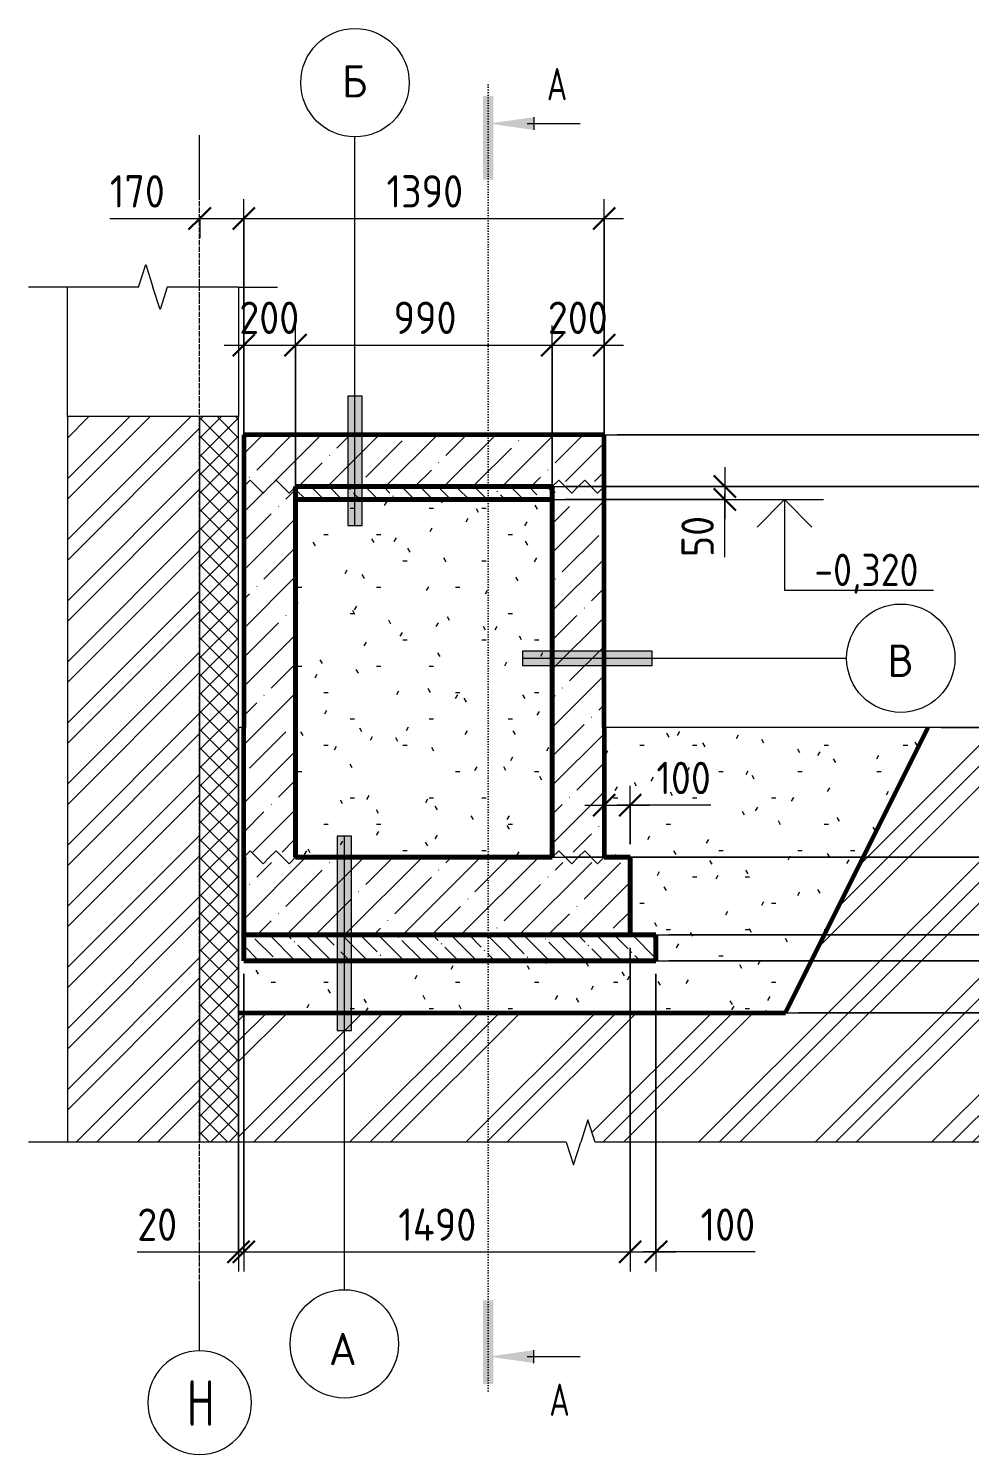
# Model space of a CAD drawing. Header units: millimetres. Extents: x 27128 to 91146, y -4112 to 79300.
# Drawn here: x 85567 to 89196, y -4005 to 1498 of the extents above; entities that cross this region are included whole.
import ezdxf

# ---------------------------------------------------------------- set-up
doc = ezdxf.new("R2010")
doc.units = ezdxf.units.MM
doc.linetypes.add('02 Штрихпунктирная _20 мм_', pattern=[25, 20, -2.5, 0, -2.5])
doc.linetypes.add('04 Пунктир 10мм', pattern=[10, 0, -10])
for name, color, linetype, lineweight in [('AA_Dim', 7, 'Continuous', 9), ('AA_Dim-50', 7, 'Continuous', 9), ('AA_Linii', 7, 'Continuous', 9), ('AA_Oformlenie', 7, 'Continuous', 9), ('AA_Razrez', 7, 'Continuous', 9), ('AA_Vinoska', 7, 'Continuous', 9), ('AA_Visotnaya otmetka', 7, 'Continuous', 9), ('AF_Stena', 7, 'Continuous', 9), ('Оси', 7, 'Continuous', 9)]:
    doc.layers.add(name, color=color, linetype=linetype, lineweight=lineweight)
for name, color, linetype, lineweight, true_color in [('AF_Okno', 7, 'Continuous', 20, 0xff9d3c), ('AF_Perekritie', 7, 'Continuous', 60, 0x006a35), ('AF_Perekritie_Грунт', 7, 'Continuous', 60, 0x006a35), ('AF_Perekritie_Опалубка', 7, 'Continuous', 60, 0x006a35), ('AF_Stena_Опалубка', 7, 'Continuous', 20, 0x0063c6), ('KR_Fundament', 7, 'Continuous', 20, 0x804000)]:
    doc.layers.add(name, color=color, linetype=linetype, lineweight=lineweight, true_color=true_color)
doc.styles.add('GOST Common_1', font='GOST_Common.ttf', dxfattribs={"height": 125})
doc.styles.add('ISOCPEUR', font='isocpeur.TTF', dxfattribs={"width": 0.7, "height": 125})
doc.styles.add('ISOCPEUR_1', font='isocpeur.TTF', dxfattribs={"width": 0.9, "height": 125})
doc.styles.add('ISOCPEUR_2', font='isocpeur.TTF', dxfattribs={"width": 0.85, "height": 125})
doc.styles.add('ISOCPEUR_3', font='isocpeur.TTF', dxfattribs={"width": 0.7, "height": 175})
doc.dimstyles.new('00_Точн_3_знака__прозр_', dxfattribs={"dimscale": 304.8, "dimtxt": 125.344371, "dimasz": 0.278871, "dimexe": 0.246063, "dimexo": 0.164042, "dimgap": 0.016404, "dimtad": 1, "dimdec": 3, "dimrnd": 0.001, "dimdsep": 46, "dimtxsty": 'ISOCPEUR_1', "dimblk1": 'OBLIQUE', "dimblk2": 'OBLIQUE', "dimsah": 1, "dimcen": 0.09, "dimdle": 0.246063, "dimazin": 0, "dimtfac": 1, "dimtdec": 4, "dimtix": 1, "dimtmove": 1, "dimatfit": 3, "dimfxl": 1, "dimtvp": 1, "dimtolj": 1, "dimtzin": 0, "dimlwd": 18, "dimlwe": 18, "dimarcsym": 2})
doc.dimstyles.new('00_Точн_3_знака__прозр__1', dxfattribs={"dimscale": 304.8, "dimtxt": 125.344371, "dimasz": 0.278871, "dimexe": 0.246063, "dimexo": 0.164042, "dimgap": 0.016404, "dimtad": 1, "dimdec": 3, "dimrnd": 0.001, "dimdsep": 46, "dimtxsty": 'ISOCPEUR_1', "dimblk1": 'OBLIQUE', "dimblk2": 'OBLIQUE', "dimsah": 1, "dimcen": 0.09, "dimdle": 0.246063, "dimazin": 0, "dimtfac": 1, "dimtdec": 4, "dimtix": 1, "dimtmove": 0, "dimatfit": 3, "dimfxl": 1, "dimtvp": 1, "dimtolj": 1, "dimtzin": 0, "dimlwd": 18, "dimlwe": 18, "dimarcsym": 2})
pattern_1 = [(45, (88636.27, -150), (-112.253, 112.253), []), (45, (88748.52, -150), (-112.253, 112.253), [198.438, -39.688, 1.676, -38.011])]
pattern_2 = [(135, (88636.27, -150), (-70.0036, -70.0036), [99, -16.5, 3.3, -16.5]), (135, (88636.27, -80.04), (-70.0036, -70.0036), [])]
pattern_3 = [(0, (88636.27, -150), (406.4, 101.6), [16.764, -288.036, 16.764, -288.036, -1625.6]), (0, (88636.27, -150), (406.4, 101.6), [-609.6, 16.764, -592.836, 16.764, -288.036, -711.2]), (0, (88636.27, -150), (406.4, 101.6), [-1524, 16.764, -186.436, 16.764, -491.236]), (120, (88788.67, -99.2), (-291.1882, 301.1527), [16.764, -288.036, 16.764, -288.036, -1625.6]), (120, (88788.67, -99.2), (-291.1882, 301.1527), [-609.6, 16.764, -592.836, 16.764, -288.036, -711.2]), (120, (88788.67, -99.2), (-291.1882, 301.1527), [-1524, 16.764, -186.436, 16.764, -491.236]), (240, (88839.47, 104), (-115.2118, -402.7527), [16.764, -288.036, 16.764, -288.036, -1625.6]), (240, (88839.47, 104), (-115.2118, -402.7527), [-609.6, 16.764, -592.836, 16.764, -288.036, -711.2]), (240, (88839.47, 104), (-115.2118, -402.7527), [-1524, 16.764, -186.436, 16.764, -491.236])]

# ---------------------------------------------------------------- blocks, each defined once
blk = doc.blocks.new('231_Отверстие прямоугольное _Окно_Стена_ - Проем сущ_-3880402-Б-Б Опл')
at = {"layer": 'AF_Okno', "color": 7, "lineweight": 9}
blk.add_line((75655, 0), (75655, 500), dxfattribs=at)
blk = doc.blocks.new('011_ЛинияОбрыва _ЭлУзла_Линия_ - Тип 1-3697484-Б-Б Опл')
at = {"layer": 'AA_Oformlenie'}
for p, q in [((77578.7, -2800), (75655, -2800)), ((79594.7, -2800), (77690, -2800))]:
    blk.add_line(p, q, dxfattribs=at)
blk = doc.blocks.new('011_ЛинияОбрыва _ЭлУзла_Линия_ - Тип 1-3699179-Б-Б Опл')
at = {"layer": 'AA_Oformlenie'}
for p, q in [((75928.7, 500), (75655, 500)), ((76315, 500), (76040, 500))]:
    blk.add_line(p, q, dxfattribs=at)
blk = doc.blocks.new('Последовательность узлов - 3мм масшт50 маскировка-904230-Б-Б Опл')
at = {"layer": 'AA_Oformlenie'}
for p, q in [((76335, -270), (76360, -245)), ((76360, -245), (76410, -295)), ((76435, -270), (76410, -295)), ((76435, -270), (76460, -245)), ((76460, -245), (76510, -295)), ((76535, -270), (76510, -295))]:
    blk.add_line(p, q, dxfattribs=at)
blk = doc.blocks.new('Разрез - Номер узла_ сзади-394133-Б-Б Опл')
at = {"layer": 'AA_Razrez'}
for points in [[(77257.5, 914.5), (77297.4, 914.5), (77297.4, 1237.4), (77257.5, 1237.4)], [(77454.3, 1106.2), (77454.3, 1155.8), (77277.7, 1131)]]:
    blk.add_hatch(color=256, dxfattribs=at).paths.add_polyline_path(points)
for p, q in [((77454.3, 1155.8), (77454.3, 1106.2)), ((77427.7, 1131), (77632.5, 1131))]:
    blk.add_line(p, q, dxfattribs=at)
blk = doc.blocks.new('Разрез - Номер узла_ спереди-394134-Б-Б Опл')
at = {"layer": 'AA_Razrez'}
for points in [[(77257.5, -3410.6), (77297.4, -3410.6), (77297.4, -3733.4), (77257.5, -3733.4)], [(77454.3, -3602.2), (77454.3, -3651.9), (77277.7, -3627.1)]]:
    blk.add_hatch(color=256, dxfattribs=at).paths.add_polyline_path(points)
for p, q in [((77427.7, -3627.1), (77632.5, -3627.1)), ((77454.3, -3651.9), (77454.3, -3602.2))]:
    blk.add_line(p, q, dxfattribs=at)
blk = doc.blocks.new('DIMBLOCK65-Б-Б Опл')
at = {"layer": 'AA_Dim-50', "color": 30, "lineweight": 18, "true_color": 0xff8000, "transparency": 16777216}
for p, q in [((86397.4, -819.6), (86397.4, 839.1)), ((86227.4, 774.2), (86227.4, 689.1)), ((86227.4, 764.1), (86227.4, 774.2)), ((85880.9, 764.1), (86141.4, 764.1)), ((86141.4, 764.1), (86312.4, 764.1)), ((86152.4, 764.1), (86397.4, 764.1)), ((86397.4, 764.1), (86397.4, -819.6))]:
    blk.add_line(p, q, dxfattribs=at)
at = {"layer": 'AA_Dim-50', "color": 30, "lineweight": 30, "true_color": 0xff8000, "transparency": 16777216}
for p, q in [((86227.4, 764.1), (86269.9, 806.6)), ((86397.4, 764.1), (86439.9, 806.6)), ((86227.4, 764.1), (86184.9, 721.6)), ((86397.4, 764.1), (86354.9, 721.6))]:
    blk.add_line(p, q, dxfattribs=at)
at = {"layer": 'AA_Dim-50', "color": 0, "lineweight": 18, "transparency": 16777216, "insert": (85880.9, 931.9), "char_height": 125, "width": 252.581, "attachment_point": 1, "line_spacing_factor": 1.135194, "style": 'ISOCPEUR_1'}
blk.add_mtext('170', dxfattribs=at)
blk = doc.blocks.new('_Oblique')
at = {"color": 0, "linetype": 'ByBlock', "lineweight": -2}
blk.add_line((-0.5, -0.5), (0.5, 0.5), dxfattribs=at)
blk = doc.blocks.new('DIMBLOCK66-Б-Б Опл')
at = {"layer": 'AA_Dim-50', "color": 30, "lineweight": 18, "true_color": 0xff8000, "transparency": 16777216}
for p, q in [((86397.4, -819.6), (86397.4, 839.1)), ((87787.4, -819.6), (87787.4, 839.1)), ((86397.4, 764.1), (87862.4, 764.1)), ((86397.4, 764.1), (86397.4, -819.6)), ((87787.4, 764.1), (87787.4, -819.6))]:
    blk.add_line(p, q, dxfattribs=at)
at = {"layer": 'AA_Dim-50', "color": 30, "lineweight": 30, "true_color": 0xff8000, "transparency": 16777216}
for p, q in [((86397.4, 764.1), (86439.9, 806.6)), ((87787.4, 764.1), (87829.9, 806.6)), ((86397.4, 764.1), (86354.9, 721.6)), ((87787.4, 764.1), (87744.9, 721.6))]:
    blk.add_line(p, q, dxfattribs=at)
at = {"layer": 'AA_Dim-50', "color": 0, "lineweight": 18, "transparency": 16777216, "insert": (86948.1, 931.9), "char_height": 125, "width": 346.234, "attachment_point": 1, "line_spacing_factor": 1.135194, "style": 'ISOCPEUR_1'}
blk.add_mtext('1390', dxfattribs=at)
blk = doc.blocks.new('DIMBLOCK67-Б-Б Опл')
at = {"layer": 'AA_Dim-50', "color": 30, "lineweight": 30, "true_color": 0xff8000, "transparency": 16777216}
for p, q in [((89879, -2100), (89836.5, -2057.5)), ((89879, -2100), (89921.5, -2142.5)), ((89879, -2300), (89836.5, -2257.5)), ((89879, -2300), (89921.5, -2342.5))]:
    blk.add_line(p, q, dxfattribs=at)
at = {"layer": 'AA_Dim-50', "color": 30, "lineweight": 18, "true_color": 0xff8000, "transparency": 16777216}
for p, q in [((88037.4, -2100), (89954, -2100)), ((89879, -2100), (88037.4, -2100)), ((89879, -2375), (89879, -2100)), ((89879, -2332.2), (89879, -2200)), ((88537.4, -2300), (89954, -2300)), ((89879, -2300), (88537.4, -2300)), ((89879, -2616.3), (89879, -2332.2))]:
    blk.add_line(p, q, dxfattribs=at)
at = {"layer": 'AA_Dim-50', "color": 0, "lineweight": 18, "transparency": 16777216, "insert": (89711.2, -2616.3), "char_height": 125, "width": 280.961, "attachment_point": 1, "rotation": 90, "line_spacing_factor": 1.135194, "style": 'ISOCPEUR_1'}
blk.add_mtext('200', dxfattribs=at)
blk = doc.blocks.new('DIMBLOCK68-Б-Б Опл')
at = {"layer": 'AA_Dim-50', "color": 30, "lineweight": 18, "true_color": 0xff8000, "transparency": 16777216}
for p, q in [((90109.9, -1734.3), (90109.9, -1994.8)), ((88037.4, -2000), (89954, -2000)), ((89879, -2000), (88037.4, -2000)), ((90109.9, -1994.8), (89879, -2050)), ((89879, -2100), (89879, -2000)), ((88037.4, -2100), (89954, -2100)), ((89879, -2100), (88037.4, -2100))]:
    blk.add_line(p, q, dxfattribs=at)
at = {"layer": 'AA_Dim-50', "color": 30, "lineweight": 30, "true_color": 0xff8000, "transparency": 16777216}
for p, q in [((89879, -2000), (89836.5, -1957.5)), ((89879, -2000), (89921.5, -2042.5)), ((89879, -2100), (89836.5, -2057.5)), ((89879, -2100), (89921.5, -2142.5))]:
    blk.add_line(p, q, dxfattribs=at)
at = {"layer": 'AA_Dim-50', "color": 0, "lineweight": 18, "transparency": 16777216, "insert": (89942.1, -1944.8), "char_height": 125, "width": 252.581, "attachment_point": 1, "rotation": 90, "line_spacing_factor": 1.135194, "style": 'ISOCPEUR_1'}
blk.add_mtext('100', dxfattribs=at)
blk = doc.blocks.new('DIMBLOCK69-Б-Б Опл')
at = {"layer": 'AA_Dim-50', "color": 30, "lineweight": 18, "true_color": 0xff8000, "transparency": 16777216}
for p, q in [((87637.4, -1700), (89954, -1700)), ((89879, -1700), (87637.4, -1700)), ((89879, -2000), (89879, -1700)), ((88037.4, -2000), (89954, -2000)), ((89879, -2000), (88037.4, -2000))]:
    blk.add_line(p, q, dxfattribs=at)
at = {"layer": 'AA_Dim-50', "color": 30, "lineweight": 30, "true_color": 0xff8000, "transparency": 16777216}
for p, q in [((89879, -1700), (89836.5, -1657.5)), ((89879, -1700), (89921.5, -1742.5)), ((89879, -2000), (89836.5, -1957.5)), ((89879, -2000), (89921.5, -2042.5))]:
    blk.add_line(p, q, dxfattribs=at)
at = {"layer": 'AA_Dim-50', "color": 0, "lineweight": 18, "transparency": 16777216, "insert": (89711.2, -1967.1), "char_height": 125, "width": 280.961, "attachment_point": 1, "rotation": 90, "line_spacing_factor": 1.135194, "style": 'ISOCPEUR_1'}
blk.add_mtext('300', dxfattribs=at)
blk = doc.blocks.new('DIMBLOCK70-Б-Б Опл')
at = {"layer": 'AA_Dim-50', "color": 30, "lineweight": 18, "true_color": 0xff8000, "transparency": 16777216}
for p, q in [((89087.4, -1200), (89954, -1200)), ((89879, -1200), (89087.4, -1200)), ((89879, -1700), (89879, -1200)), ((87637.4, -1700), (89954, -1700)), ((89879, -1700), (87637.4, -1700))]:
    blk.add_line(p, q, dxfattribs=at)
at = {"layer": 'AA_Dim-50', "color": 30, "lineweight": 30, "true_color": 0xff8000, "transparency": 16777216}
for p, q in [((89879, -1200), (89836.5, -1157.5)), ((89879, -1200), (89921.5, -1242.5)), ((89879, -1700), (89836.5, -1657.5)), ((89879, -1700), (89921.5, -1742.5))]:
    blk.add_line(p, q, dxfattribs=at)
at = {"layer": 'AA_Dim-50', "color": 0, "lineweight": 18, "transparency": 16777216, "insert": (89711.2, -1567.1), "char_height": 125, "width": 280.961, "attachment_point": 1, "rotation": 90, "line_spacing_factor": 1.135194, "style": 'ISOCPEUR_1'}
blk.add_mtext('500', dxfattribs=at)
blk = doc.blocks.new('DIMBLOCK71-Б-Б Опл')
at = {"layer": 'AA_Dim-50', "color": 30, "lineweight": 18, "true_color": 0xff8000, "transparency": 16777216}
for p, q in [((87637.4, -270), (89954, -270)), ((89879, -270), (87637.4, -270)), ((89879, -1200), (89879, -270)), ((89087.4, -1200), (89954, -1200)), ((89879, -1200), (89087.4, -1200))]:
    blk.add_line(p, q, dxfattribs=at)
at = {"layer": 'AA_Dim-50', "color": 30, "lineweight": 30, "true_color": 0xff8000, "transparency": 16777216}
for p, q in [((89879, -270), (89836.5, -227.5)), ((89879, -270), (89921.5, -312.5)), ((89879, -1200), (89836.5, -1157.5)), ((89879, -1200), (89921.5, -1242.5))]:
    blk.add_line(p, q, dxfattribs=at)
at = {"layer": 'AA_Dim-50', "color": 0, "lineweight": 18, "transparency": 16777216, "insert": (89711.2, -852.1), "char_height": 125, "width": 280.961, "attachment_point": 1, "rotation": 90, "line_spacing_factor": 1.135194, "style": 'ISOCPEUR_1'}
blk.add_mtext('930', dxfattribs=at)
blk = doc.blocks.new('DIMBLOCK72-Б-Б Опл')
at = {"layer": 'AA_Dim-50', "color": 30, "lineweight": 18, "true_color": 0xff8000, "transparency": 16777216}
for p, q in [((89879, 296.3), (89879, 12.1)), ((89879, 12.1), (89879, -170)), ((89879, -270), (89879, 5)), ((87837.4, -70), (89954, -70)), ((89879, -70), (87837.4, -70)), ((87637.4, -270), (89954, -270)), ((89879, -270), (87637.4, -270))]:
    blk.add_line(p, q, dxfattribs=at)
at = {"layer": 'AA_Dim-50', "color": 30, "lineweight": 30, "true_color": 0xff8000, "transparency": 16777216}
for p, q in [((89879, -70), (89836.5, -27.5)), ((89879, -70), (89921.5, -112.5)), ((89879, -270), (89836.5, -227.5)), ((89879, -270), (89921.5, -312.5))]:
    blk.add_line(p, q, dxfattribs=at)
at = {"layer": 'AA_Dim-50', "color": 0, "lineweight": 18, "transparency": 16777216, "insert": (89711.2, 62.1), "char_height": 125, "width": 280.961, "attachment_point": 1, "rotation": 90, "line_spacing_factor": 1.135194, "style": 'ISOCPEUR_1'}
blk.add_mtext('200', dxfattribs=at)
blk = doc.blocks.new('DIMBLOCK73-Б-Б Опл')
at = {"layer": 'AA_Dim-50', "color": 30, "lineweight": 18, "true_color": 0xff8000, "transparency": 16777216}
for p, q in [((86397.4, -2150), (86397.4, -3298.3)), ((86397.4, -3223.3), (86397.4, -2150)), ((86377.4, -2802.6), (86377.4, -3298.3)), ((86377.4, -3223.3), (86377.4, -2802.6)), ((85986.8, -3223.3), (86192.9, -3223.3)), ((86192.9, -3223.3), (86387.4, -3223.3)), ((86302.4, -3223.3), (86397.4, -3223.3))]:
    blk.add_line(p, q, dxfattribs=at)
at = {"layer": 'AA_Dim-50', "color": 30, "lineweight": 30, "true_color": 0xff8000, "transparency": 16777216}
for p, q in [((86377.4, -3223.3), (86419.9, -3180.8)), ((86397.4, -3223.3), (86439.9, -3180.8)), ((86377.4, -3223.3), (86334.9, -3265.8)), ((86397.4, -3223.3), (86354.9, -3265.8))]:
    blk.add_line(p, q, dxfattribs=at)
at = {"layer": 'AA_Dim-50', "color": 0, "lineweight": 18, "transparency": 16777216, "insert": (85986.8, -3055.4), "char_height": 125, "width": 187.307, "attachment_point": 1, "line_spacing_factor": 1.135194, "style": 'ISOCPEUR_1'}
blk.add_mtext('20', dxfattribs=at)
blk = doc.blocks.new('DIMBLOCK74-Б-Б Опл')
at = {"layer": 'AA_Dim-50', "color": 30, "lineweight": 18, "true_color": 0xff8000, "transparency": 16777216}
for p, q in [((87887.4, -2050), (87887.4, -3298.3)), ((87887.4, -3223.3), (87887.4, -2050)), ((86397.4, -2150), (86397.4, -3298.3)), ((86397.4, -3223.3), (86397.4, -2150)), ((86397.4, -3223.3), (87887.4, -3223.3))]:
    blk.add_line(p, q, dxfattribs=at)
at = {"layer": 'AA_Dim-50', "color": 30, "lineweight": 30, "true_color": 0xff8000, "transparency": 16777216}
for p, q in [((86397.4, -3223.3), (86439.9, -3180.8)), ((87887.4, -3223.3), (87929.9, -3180.8)), ((86397.4, -3223.3), (86354.9, -3265.8)), ((87887.4, -3223.3), (87844.9, -3265.8))]:
    blk.add_line(p, q, dxfattribs=at)
at = {"layer": 'AA_Dim-50', "color": 0, "lineweight": 18, "transparency": 16777216, "insert": (86993.4, -3055.4), "char_height": 125, "width": 357.586, "attachment_point": 1, "line_spacing_factor": 1.135194, "style": 'ISOCPEUR_1'}
blk.add_mtext('1490', dxfattribs=at)
blk = doc.blocks.new('DIMBLOCK75-Б-Б Опл')
at = {"layer": 'AA_Dim-50', "color": 30, "lineweight": 18, "true_color": 0xff8000, "transparency": 16777216}
for p, q in [((87887.4, -2050), (87887.4, -3298.3)), ((87887.4, -3223.3), (87887.4, -2050)), ((87987.4, -2150), (87987.4, -3298.3)), ((87987.4, -3223.3), (87987.4, -2150)), ((87887.4, -3223.3), (88062.4, -3223.3)), ((88109.3, -3223.3), (87937.4, -3223.3)), ((88369.8, -3223.3), (88109.3, -3223.3))]:
    blk.add_line(p, q, dxfattribs=at)
at = {"layer": 'AA_Dim-50', "color": 30, "lineweight": 30, "true_color": 0xff8000, "transparency": 16777216}
for p, q in [((87887.4, -3223.3), (87929.9, -3180.8)), ((87987.4, -3223.3), (88029.9, -3180.8)), ((87887.4, -3223.3), (87844.9, -3265.8)), ((87987.4, -3223.3), (87944.9, -3265.8))]:
    blk.add_line(p, q, dxfattribs=at)
at = {"layer": 'AA_Dim-50', "color": 0, "lineweight": 18, "transparency": 16777216, "insert": (88159.3, -3055.4), "char_height": 125, "width": 252.581, "attachment_point": 1, "line_spacing_factor": 1.135194, "style": 'ISOCPEUR_1'}
blk.add_mtext('100', dxfattribs=at)
blk = doc.blocks.new('DIMBLOCK76-Б-Б Опл')
at = {"layer": 'AA_Dim-50', "color": 30, "lineweight": 18, "true_color": 0xff8000, "transparency": 16777216}
for p, q in [((86397.4, -220), (86397.4, 351.3)), ((86597.4, -270), (86597.4, 351.3)), ((86322.4, 276.3), (86597.4, 276.3)), ((86397.4, 276.3), (86397.4, -220)), ((86597.4, 276.3), (86597.4, -270))]:
    blk.add_line(p, q, dxfattribs=at)
at = {"layer": 'AA_Dim-50', "color": 30, "lineweight": 30, "true_color": 0xff8000, "transparency": 16777216}
for p, q in [((86397.4, 276.3), (86354.9, 233.8)), ((86397.4, 276.3), (86439.9, 318.8)), ((86597.4, 276.3), (86554.9, 233.8)), ((86597.4, 276.3), (86639.9, 318.8))]:
    blk.add_line(p, q, dxfattribs=at)
at = {"layer": 'AA_Dim-50', "color": 0, "lineweight": 18, "transparency": 16777216, "insert": (86380.3, 444.1), "char_height": 125, "width": 280.961, "attachment_point": 1, "line_spacing_factor": 1.135194, "style": 'ISOCPEUR_1'}
blk.add_mtext('200', dxfattribs=at)
blk = doc.blocks.new('DIMBLOCK77-Б-Б Опл')
at = {"layer": 'AA_Dim-50', "color": 30, "lineweight": 18, "true_color": 0xff8000, "transparency": 16777216}
for p, q in [((86597.4, -270), (86597.4, 351.3)), ((87587.4, -270), (87587.4, 351.3)), ((86597.4, 276.3), (87587.4, 276.3)), ((86597.4, 276.3), (86597.4, -270)), ((87587.4, 276.3), (87587.4, -270))]:
    blk.add_line(p, q, dxfattribs=at)
at = {"layer": 'AA_Dim-50', "color": 30, "lineweight": 30, "true_color": 0xff8000, "transparency": 16777216}
for p, q in [((86597.4, 276.3), (86554.9, 233.8)), ((86597.4, 276.3), (86639.9, 318.8)), ((87587.4, 276.3), (87544.9, 233.8)), ((87587.4, 276.3), (87629.9, 318.8))]:
    blk.add_line(p, q, dxfattribs=at)
at = {"layer": 'AA_Dim-50', "color": 0, "lineweight": 18, "transparency": 16777216, "insert": (86975.3, 444.1), "char_height": 125, "width": 280.961, "attachment_point": 1, "line_spacing_factor": 1.135194, "style": 'ISOCPEUR_1'}
blk.add_mtext('990', dxfattribs=at)
blk = doc.blocks.new('DIMBLOCK78-Б-Б Опл')
at = {"layer": 'AA_Dim-50', "color": 30, "lineweight": 18, "true_color": 0xff8000, "transparency": 16777216}
for p, q in [((87587.4, -270), (87587.4, 351.3)), ((87787.4, -220), (87787.4, 351.3)), ((87587.4, 276.3), (87862.4, 276.3)), ((87587.4, 276.3), (87587.4, -270)), ((87787.4, 276.3), (87787.4, -220))]:
    blk.add_line(p, q, dxfattribs=at)
at = {"layer": 'AA_Dim-50', "color": 30, "lineweight": 30, "true_color": 0xff8000, "transparency": 16777216}
for p, q in [((87587.4, 276.3), (87544.9, 233.8)), ((87587.4, 276.3), (87629.9, 318.8)), ((87787.4, 276.3), (87744.9, 233.8)), ((87787.4, 276.3), (87829.9, 318.8))]:
    blk.add_line(p, q, dxfattribs=at)
at = {"layer": 'AA_Dim-50', "color": 0, "lineweight": 18, "transparency": 16777216, "insert": (87570.3, 444.1), "char_height": 125, "width": 280.961, "attachment_point": 1, "line_spacing_factor": 1.135194, "style": 'ISOCPEUR_1'}
blk.add_mtext('200', dxfattribs=at)
blk = doc.blocks.new('010_Флажок только номер _ТиповАннот_ - Узел А-3714372-Б-Б Опл')
at = {"layer": 'AA_Vinoska'}
blk.add_hatch(color=256, dxfattribs=at).paths.add_polyline_path([(76695.3, -2369), (76695.3, -1619), (76750.3, -1619), (76750.3, -2369)])
for p, q in [((76750.3, -1619), (76695.3, -1619)), ((76695.3, -1619), (76695.3, -2369)), ((76722.8, -1619), (76722.8, -3369)), ((76750.3, -2369), (76750.3, -1619)), ((76695.3, -2369), (76750.3, -2369))]:
    blk.add_line(p, q, dxfattribs=at)
blk.add_circle((76722.8, -3578), 209.1, dxfattribs=at)
blk = doc.blocks.new('010_Флажок только номер _ТиповАннот_ - Узел В-3715294-Б-Б Опл')
at = {"layer": 'AA_Vinoska'}
blk.add_hatch(color=256, dxfattribs=at).paths.add_polyline_path([(77910.2, -959.6), (77410.2, -959.6), (77410.2, -904.6), (77910.2, -904.6)])
for p, q in [((77910.2, -904.6), (77410.2, -904.6)), ((77410.2, -904.6), (77410.2, -959.6)), ((77410.2, -932.1), (78660.2, -932.1)), ((77910.2, -959.6), (77910.2, -904.6)), ((77410.2, -959.6), (77910.2, -959.6))]:
    blk.add_line(p, q, dxfattribs=at)
blk.add_circle((78869.2, -932.1), 209.1, dxfattribs=at)
blk = doc.blocks.new('010_Флажок только номер _ТиповАннот_ - Узел Б-3879867-Б-Б Опл')
at = {"layer": 'AA_Vinoska'}
blk.add_hatch(color=256, dxfattribs=at).paths.add_polyline_path([(76791.5, 79.6), (76791.5, -420.4), (76736.5, -420.4), (76736.5, 79.6)])
for p, q in [((76764, -420.4), (76764, 1079.6)), ((76791.5, 79.6), (76736.5, 79.6)), ((76736.5, 79.6), (76736.5, -420.4)), ((76791.5, -420.4), (76791.5, 79.6)), ((76736.5, -420.4), (76791.5, -420.4))]:
    blk.add_line(p, q, dxfattribs=at)
blk.add_circle((76764, 1288.7), 209.1, dxfattribs=at)
blk = doc.blocks.new('DIMBLOCK79-Б-Б Опл')
at = {"layer": 'AA_Dim-50', "color": 30, "lineweight": 18, "true_color": 0xff8000, "transparency": 16777216}
for p, q in [((87887.4, -1650), (87887.4, -1424.6)), ((87712.4, -1499.6), (87962.4, -1499.6)), ((87787.4, -1489.5), (87787.4, -1574.6)), ((87787.4, -1499.6), (87787.4, -1489.5)), ((87938.7, -1499.6), (87837.4, -1499.6)), ((87887.4, -1499.6), (87887.4, -1650)), ((88199.2, -1499.6), (87938.7, -1499.6))]:
    blk.add_line(p, q, dxfattribs=at)
at = {"layer": 'AA_Dim-50', "color": 30, "lineweight": 30, "true_color": 0xff8000, "transparency": 16777216}
for p, q in [((87787.4, -1499.6), (87829.9, -1457.1)), ((87887.4, -1499.6), (87929.9, -1457.1)), ((87787.4, -1499.6), (87744.9, -1542.1)), ((87887.4, -1499.6), (87844.9, -1542.1))]:
    blk.add_line(p, q, dxfattribs=at)
at = {"layer": 'AA_Dim-50', "color": 0, "lineweight": 18, "transparency": 16777216, "insert": (87988.7, -1331.7), "char_height": 125, "width": 252.581, "attachment_point": 1, "line_spacing_factor": 1.135194, "style": 'ISOCPEUR_1'}
blk.add_mtext('100', dxfattribs=at)
blk = doc.blocks.new('DIMBLOCK80-Б-Б Опл')
at = {"layer": 'AA_Dim-50', "color": 30, "lineweight": 18, "true_color": 0xff8000, "transparency": 16777216}
for p, q in [((88253.3, -195), (88253.3, -395)), ((87637.4, -270), (88328.3, -270)), ((88253.3, -270), (87637.4, -270)), ((87637.4, -320), (88328.3, -320)), ((88253.3, -320), (87637.4, -320)), ((88253.3, -335.9), (88253.3, -295)), ((88253.3, -542), (88253.3, -335.9))]:
    blk.add_line(p, q, dxfattribs=at)
at = {"layer": 'AA_Dim-50', "color": 30, "lineweight": 30, "true_color": 0xff8000, "transparency": 16777216}
for p, q in [((88253.3, -270), (88210.8, -227.5)), ((88253.3, -270), (88295.8, -312.5)), ((88253.3, -320), (88210.8, -277.5)), ((88253.3, -320), (88295.8, -362.5))]:
    blk.add_line(p, q, dxfattribs=at)
at = {"layer": 'AA_Dim-50', "color": 0, "lineweight": 18, "transparency": 16777216, "insert": (88085.5, -542), "char_height": 125, "width": 187.307, "attachment_point": 1, "rotation": 90, "line_spacing_factor": 1.135194, "style": 'ISOCPEUR_1'}
blk.add_mtext('50', dxfattribs=at)
blk = doc.blocks.new('Ось сетки - d_4мм-2765513-Б-Б Опл')
at = {"layer": 'Оси', "color": 12, "true_color": 0xc80000}
for start, end in [(0, 180), (0, 180), (180, 360), (180, 360)]:
    blk.add_arc((76165, -3804.8), 200, start, end, dxfattribs=at)
blk = doc.blocks.new('Высотные отметки - Стрелка вниз высокая-400290-Б-Б Опл')
at = {"layer": 'AA_Vinoska'}
for p, q in [((80059.7, -2300), (80359.7, -2300)), ((80209.7, -2300), (80103.6, -2406.1)), ((80209.7, -2300), (80209.7, -2650)), ((80209.7, -2300), (80315.7, -2406.1)), ((80209.7, -2650), (80784.7, -2650))]:
    blk.add_line(p, q, dxfattribs=at)

msp = doc.modelspace()

# ---------------------------------------------------------------- hatches: boundary and pattern name
at = {"layer": 'AF_Perekritie', "lineweight": 9}
h = msp.add_hatch(dxfattribs=at)
h.set_pattern_fill('FP_16', style=0, pattern_type=2)
h.set_pattern_definition(pattern_1)
h.paths.add_polyline_path([(86597.3516, -270), (87587.3516, -270), (87587.3516, -250), (87787.3516, -250), (87787.3516, -70), (86397.3516, -70), (86397.3516, -250), (86597.3516, -250)])
h = msp.add_hatch(dxfattribs=at)
h.set_pattern_fill('FP_18', style=0, pattern_type=2)
h.set_pattern_definition(pattern_2)
h.paths.add_polyline_path([(87480.7942, -320), (87587.3516, -320), (87587.3516, -270), (86597.3516, -270), (86597.3516, -320)])
h = msp.add_hatch(dxfattribs=at)
h.set_pattern_fill('FP_17', style=0, pattern_type=2)
h.set_pattern_definition([(45, (88636.27, -150), (-224.506, 224.506), []), (45, (88715.65, -150), (0, 449.013), []), (45, (88556.9, -150), (0, 449.013), [])])
h.paths.add_polyline_path([(87641.043, -2800), (87641.043, -2760.7473), (87697.3516, -2760.7473), (87697.3516, -2800), (87724.8516, -2713.3975), (87752.3516, -2800), (89507.3516, -2800), (89507.3516, -2076.3087), (89468.0989, -2076.3087), (89468.0989, -2020), (89507.3516, -2020), (89420.7491, -1992.5), (89507.3516, -1965), (89507.3516, -1200), (89037.3516, -1200), (88487.3516, -2300), (86377.3516, -2300), (86377.3516, -2800), (87480.7942, -2800)])
h = msp.add_hatch(dxfattribs=at)
h.set_pattern_fill('FP_16', style=0, pattern_type=2)
h.set_pattern_definition(pattern_1)
h.paths.add_polyline_path([(87587.3516, -2000), (87887.3516, -2000), (87887.3516, -1700), (87787.3516, -1700), (87787.3516, -1720), (87587.3516, -1720), (87587.3516, -1700), (86597.3516, -1700), (86597.3516, -1720), (86397.3516, -1720), (86397.3516, -2000), (87480.7942, -2000)])
h = msp.add_hatch(dxfattribs=at)
h.set_pattern_fill('FP_18', style=0, pattern_type=2)
h.set_pattern_definition(pattern_2)
h.paths.add_polyline_path([(87480.7942, -2100), (87987.3516, -2100), (87987.3516, -2000), (86397.3516, -2000), (86397.3516, -2100)])
at = {"layer": 'AF_Stena'}
h = msp.add_hatch(dxfattribs=at)
h.set_pattern_fill('FP_14', color=256, style=0, pattern_type=2)
h.set_pattern_definition([(45, (88636.27, -150), (-117.866, 117.866), []), (45, (88714.85, -150), (-117.866, 117.866), [])])
h.paths.add_polyline_path([(86150.0789, -2800), (86227.3516, -2800), (86227.3516, 0), (85717.3516, 0), (85717.3516, -2800)])
h = msp.add_hatch(dxfattribs=at)
h.set_pattern_fill('FP_15', color=256, style=0, pattern_type=2)
h.set_pattern_definition([(45, (88636.27, -150), (-35.35534, 35.35534), []), (135, (88636.27, -150), (-35.35534, -35.35534), [])])
h.paths.add_polyline_path([(86354.6244, -2800), (86377.3516, -2800), (86377.3516, 0), (86227.3516, 0), (86227.3516, -2800)])
h = msp.add_hatch(dxfattribs=at)
h.set_pattern_fill('FP_16', color=256, style=0, pattern_type=2)
h.set_pattern_definition(pattern_1)
h.paths.add_polyline_path([(86397.3516, -1680), (86597.3516, -1680), (86597.3516, -290), (86397.3516, -290), (86397.3516, -1200)])
h = msp.add_hatch(dxfattribs=at)
h.set_pattern_fill('FP_16', color=256, style=0, pattern_type=2)
h.set_pattern_definition(pattern_1)
h.paths.add_polyline_path([(87595.3516, -1680), (87787.3516, -1680), (87787.3516, -290), (87587.3516, -290), (87587.3516, -1680)])
at = {"layer": 'KR_Fundament', "lineweight": 9}
h = msp.add_hatch(dxfattribs=at)
h.set_pattern_fill('FP_19', style=0, pattern_type=2)
h.set_pattern_definition(pattern_3)
h.paths.add_polyline_path([(86597.3516, -1700), (87587.3516, -1700), (87587.3516, -320), (86597.3516, -320), (86597.3516, -1680)])
h = msp.add_hatch(dxfattribs=at)
h.set_pattern_fill('FP_19', style=0, pattern_type=2)
h.set_pattern_definition(pattern_3)
h.paths.add_polyline_path([(87480.7942, -2300), (88487.3516, -2300), (89037.3516, -1200), (87787.3516, -1200), (87787.3516, -1700), (87887.3516, -1700), (87887.3516, -2000), (87987.3516, -2000), (87987.3516, -2100), (86397.3516, -2100), (86397.3516, -1200), (86377.3516, -1200), (86377.3516, -2300)])

# ---------------------------------------------------------------- linework, layer by layer
at = {"layer": 'AA_Linii'}
for p, q in [((86397.3516, -1200), (86377.3516, -1200)), ((86377.3516, -1200), (86377.3516, -2300)), ((89037.3516, -1200), (87787.3516, -1200))]:
    msp.add_line(p, q, dxfattribs=at)
at = {"layer": 'AA_Razrez', "color": 7, "linetype": '04 Пунктир 10мм', "true_color": 0xffffff}
msp.add_line((87340.027, 1281.0097), (87340.027, -3777.0584), dxfattribs=at)
at = {"layer": 'AA_Vinoska'}
for p, q in [((85991.043, 500), (86019.1973, 586.6501)), ((86019.1973, 586.6501), (86047.3516, 500)), ((85717.3516, 500), (85567.3516, 500)), ((86074.8516, 413.3975), (86047.3516, 500)), ((86102.3516, 500), (86074.8516, 413.3975)), ((86377.3516, 500), (86527.3516, 500)), ((87724.8516, -2713.3975), (87697.3516, -2800)), ((87752.3516, -2800), (87724.8516, -2713.3975)), ((85717.3516, -2800), (85567.3516, -2800)), ((87641.043, -2800), (87669.1973, -2886.6501)), ((87669.1973, -2886.6501), (87697.3516, -2800))]:
    msp.add_line(p, q, dxfattribs=at)
at = {"layer": 'AA_Visotnaya otmetka', "color": 92, "true_color": 0x00cc00}
for p, q in [((87556.0034, -70), (89545.0074, -70)), ((87307.2794, -1700), (90040.3282, -1700)), ((87946.8033, -2000), (90344.1316, -2000))]:
    msp.add_line(p, q, dxfattribs=at)
at = {"layer": 'AA_Visotnaya otmetka'}
for p, q in [((87395.4651, -270), (88996.3319, -270)), ((88996.3319, -270), (90272.0227, -270)), ((87403.3131, -320), (88407.9987, -320)), ((88407.9987, -320), (88483.082, -320)), ((87738.0419, -2100), (90011.0118, -2100)), ((88183.9355, -2300), (90081.7022, -2300))]:
    msp.add_line(p, q, dxfattribs=at)
at = {"layer": 'AF_Perekritie_Грунт', "lineweight": 20}
for p, q in [((89037.3516, -1200), (88487.3516, -2300)), ((89507.3516, -1200), (89037.3516, -1200)), ((88487.3516, -2300), (86377.3516, -2300)), ((86377.3516, -2300), (86377.3516, -2800))]:
    msp.add_line(p, q, dxfattribs=at)
at = {"layer": 'AF_Perekritie_Опалубка'}
for p, q in [((87787.3516, -70), (86397.3516, -70)), ((86397.3516, -70), (86397.3516, -270)), ((87787.3516, -270), (87787.3516, -70)), ((86597.3516, -270), (87587.3516, -270))]:
    msp.add_line(p, q, dxfattribs=at)
at = {"layer": 'AF_Stena_Опалубка'}
for p, q in [((85717.3516, 0), (85717.3516, 500)), ((86377.3516, 500), (86377.3516, 0)), ((85717.3516, 0), (85717.3516, -2800)), ((86377.3516, 0), (85717.3516, 0)), ((86377.3516, 0), (85717.3516, 0)), ((86377.3516, -2800), (86377.3516, 0)), ((86397.3516, -1200), (86397.3516, -1700)), ((87787.3516, -1700), (87787.3516, -1200))]:
    msp.add_line(p, q, dxfattribs=at)
at = {"layer": 'AF_Stena_Опалубка', "color": 7}
msp.add_line((86227.3516, 0), (86227.3516, -2800), dxfattribs=at)
at = {"layer": 'AF_Stena_Опалубка', "lineweight": 60}
for p, q in [((86397.3516, -270), (86397.3516, -1200)), ((86597.3516, -1700), (86597.3516, -270)), ((87587.3516, -270), (87587.3516, -1700)), ((87787.3516, -1200), (87787.3516, -270))]:
    msp.add_line(p, q, dxfattribs=at)
at = {"layer": 'KR_Fundament', "lineweight": 60}
for p, q in [((87587.3516, -270), (86597.3516, -270)), ((86597.3516, -270), (86597.3516, -320)), ((87587.3516, -320), (87587.3516, -270)), ((87587.3516, -320), (86597.3516, -320)), ((86597.3516, -320), (86597.3516, -1700)), ((86597.3516, -320), (87587.3516, -320)), ((87587.3516, -1700), (87587.3516, -320)), ((86397.3516, -2100), (86397.3516, -1200)), ((87787.3516, -1200), (87787.3516, -1700)), ((88487.3516, -2300), (89037.3516, -1200)), ((86397.3516, -1700), (86397.3516, -2000)), ((87587.3516, -1700), (86597.3516, -1700)), ((86597.3516, -1700), (87587.3516, -1700)), ((87887.3516, -1700), (87787.3516, -1700)), ((87787.3516, -1700), (87887.3516, -1700)), ((87887.3516, -2000), (87887.3516, -1700)), ((87887.3516, -1700), (87887.3516, -2000)), ((86397.3516, -2000), (87887.3516, -2000)), ((87987.3516, -2000), (86397.3516, -2000)), ((86397.3516, -2000), (86397.3516, -2100)), ((87887.3516, -2000), (87987.3516, -2000)), ((87987.3516, -2100), (87987.3516, -2000)), ((87987.3516, -2000), (87987.3516, -2100)), ((86397.3516, -2100), (87987.3516, -2100)), ((87987.3516, -2100), (86397.3516, -2100)), ((86377.3516, -2300), (88487.3516, -2300))]:
    msp.add_line(p, q, dxfattribs=at)
at = {"layer": 'Оси'}
for p, q in [((86227.3516, 836.6147), (86227.3516, 1086.6147)), ((86227.3516, -3604.8), (86227.3516, -3354.8))]:
    msp.add_line(p, q, dxfattribs=at)
at = {"layer": 'Оси', "linetype": '02 Штрихпунктирная _20 мм_'}
msp.add_line((86227.3516, -3354.8), (86227.3516, 836.6147), dxfattribs=at)

# ---------------------------------------------------------------- block references
at = {"layer": 'AA_Oformlenie'}
for name, p in [('011_ЛинияОбрыва _ЭлУзла_Линия_ - Тип 1-3699179-Б-Б Опл', (10062.3516, 0)), ('Последовательность узлов - 3мм масшт50 маскировка-904230-Б-Б Опл', (10062.3516, 0)), ('Последовательность узлов - 3мм масшт50 маскировка-904230-Б-Б Опл', (11252.3516, 0)), ('Последовательность узлов - 3мм масшт50 маскировка-904230-Б-Б Опл', (10062.3516, -1430)), ('Последовательность узлов - 3мм масшт50 маскировка-904230-Б-Б Опл', (11252.3516, -1430)), ('011_ЛинияОбрыва _ЭлУзла_Линия_ - Тип 1-3697484-Б-Б Опл', (10062.3516, 0))]:
    msp.add_blockref(name, p, dxfattribs=at)
at = {"layer": 'AA_Razrez'}
for name in ['Разрез - Номер узла_ сзади-394133-Б-Б Опл', 'Разрез - Номер узла_ спереди-394134-Б-Б Опл']:
    msp.add_blockref(name, (10062.3516, 0), dxfattribs=at)
at = {"layer": 'AA_Vinoska'}
for name in ['010_Флажок только номер _ТиповАннот_ - Узел Б-3879867-Б-Б Опл', '010_Флажок только номер _ТиповАннот_ - Узел В-3715294-Б-Б Опл', '010_Флажок только номер _ТиповАннот_ - Узел А-3714372-Б-Б Опл']:
    msp.add_blockref(name, (10062.3516, 0), dxfattribs=at)
at = {"layer": 'AA_Visotnaya otmetka'}
msp.add_blockref('Высотные отметки - Стрелка вниз высокая-400290-Б-Б Опл', (8273.4109, 1980), dxfattribs=at)
at = {"layer": 'AF_Okno', "color": 7, "lineweight": 9}
msp.add_blockref('231_Отверстие прямоугольное _Окно_Стена_ - Проем сущ_-3880402-Б-Б Опл', (10062.3516, 0), dxfattribs=at)
at = {"layer": 'Оси', "color": 12, "true_color": 0xc80000}
msp.add_blockref('Ось сетки - d_4мм-2765513-Б-Б Опл', (10062.3516, 0), dxfattribs=at)

# ---------------------------------------------------------------- texts
at = {"layer": 'AA_Razrez', "char_height": 125, "width": 95.400812, "attachment_point": 1, "style": 'ISOCPEUR'}
for insert in [(87566.5085, 1345.7403), (87576.0956, -3730.8203)]:
    msp.add_mtext('\\fISOCPEUR|b0|i0|c204|p34|;\\W.7;А', dxfattribs=dict(at, insert=insert))
at = {"layer": 'AA_Vinoska', "char_height": 125, "attachment_point": 1, "style": 'GOST Common_1'}
for s, insert, width in [('\\fGOST Common|b0|i0|c204|p34|;Б', (86776.3645, 1356.7355), 120.253125), ('\\fGOST Common|b0|i0|c204|p34|;В', (88880.3401, -879.3005), 124.261562), ('\\fGOST Common|b0|i0|c204|p34|;А', (86725.8481, -3535.156), 136.286875)]:
    msp.add_mtext(s, dxfattribs=dict(at, insert=insert, width=width))
at = {"layer": 'AA_Visotnaya otmetka', "insert": (88598.1659, -528.659), "char_height": 125, "width": 479.798668, "attachment_point": 1, "line_spacing_factor": 1.135194, "style": 'ISOCPEUR_2'}
msp.add_mtext('-0,320', dxfattribs=at)
at = {"layer": 'Оси', "insert": (86177.5863, -3718.5698), "char_height": 175, "width": 120.653969, "attachment_point": 1, "style": 'ISOCPEUR_3'}
msp.add_mtext('\\fISOCPEUR|b0|i0|c204|p34|;\\W.7;Н', dxfattribs=at)

# ---------------------------------------------------------------- dimensions: what is measured, and where the dimension line sits
at = {"layer": 'AA_Dim', "color": 30, "lineweight": 18, "true_color": 0xff8000}
dim = msp.add_linear_dim(base=(86397.3516, 764.1094), p1=(86227.3516, 824.2134), p2=(86397.3516, -869.6019), angle=0, dimstyle='00_Точн_3_знака__прозр_', override={"dimpost": '<>', "dimfxl": 1702.324969}, dxfattribs=at)
dim.commit()
dim.dimension.update_dxf_attribs({"geometry": 'DIMBLOCK65-Б-Б Опл', "text_midpoint": (86007.2241, 848.6158), "dimtype": 160})
for base, p1, p2, angle, override, picture, middle in [((87787.3516, 764.1094), (86397.3516, -869.6019), (87787.3516, -869.6019), 0, {"dimpost": '<>', "dimfxl": 1390}, 'DIMBLOCK66-Б-Б Опл', (87092.3516, 831.6094)), ((89878.9993, -270), (89037.3516, -1200), (87587.3516, -270), 90, {"dimpost": '<>', "dimfxl": 1722.614292}, 'DIMBLOCK71-Б-Б Опл', (89811.4993, -735)), ((89878.9993, -1200), (87587.3516, -1700), (89037.3516, -1200), 90, {"dimpost": '<>', "dimfxl": 1533.786165}, 'DIMBLOCK70-Б-Б Опл', (89811.4993, -1450)), ((89878.9993, -1700), (87987.3516, -2000), (87587.3516, -1700), 90, {"dimpost": '<>', "dimfxl": 500}, 'DIMBLOCK69-Б-Б Опл', (89811.4993, -1850))]:
    dim = msp.add_linear_dim(base=base, p1=p1, p2=p2, angle=angle, dimstyle='00_Точн_3_знака__прозр__1', override=override, dxfattribs=at)
    dim.commit()
    dim.dimension.update_dxf_attribs({"geometry": picture, "text_midpoint": middle})
for base, p1, p2, override, picture, middle in [((86597.3516, 276.3019), (86397.3516, -270), (86597.3516, -320), {"dimpost": '<>', "dimfxl": 206.155281}, 'DIMBLOCK76-Б-Б Опл', (86497.3516, 343.8019)), ((87587.3516, 276.3019), (86597.3516, -320), (87587.3516, -320), {"dimpost": '<>', "dimfxl": 990}, 'DIMBLOCK77-Б-Б Опл', (87092.3516, 343.8019)), ((87787.3516, 276.3019), (87587.3516, -320), (87787.3516, -270), {"dimpost": '<>', "dimfxl": 206.155281}, 'DIMBLOCK78-Б-Б Опл', (87687.3516, 343.8019)), ((87887.3516, -3223.2646), (86397.3516, -2100), (87887.3516, -2000), {"dimpost": '<>', "dimfxl": 1493.351934}, 'DIMBLOCK74-Б-Б Опл', (87142.3516, -3155.7646))]:
    dim = msp.add_linear_dim(base=base, p1=p1, p2=p2, dimstyle='00_Точн_3_знака__прозр__1', override=override, dxfattribs=at)
    dim.commit()
    dim.dimension.update_dxf_attribs({"geometry": picture, "text_midpoint": middle})
for base, p1, p2, override, picture, middle in [((89878.9993, -70), (87587.3516, -270), (87787.3516, -70), {"dimpost": '<>', "dimfxl": 282.842712}, 'DIMBLOCK72-Б-Б Опл', (89794.4929, 202.618)), ((88253.3351, -320), (87587.3516, -270), (87587.3516, -320), {"dimpost": '<>', "dimfxl": 50}, 'DIMBLOCK80-Б-Б Опл', (88168.8287, -448.3523)), ((89878.9993, -2000), (87987.3516, -2100), (87987.3516, -2000), {"dimpost": '<>', "dimfxl": 100}, 'DIMBLOCK68-Б-Б Опл', (90025.3974, -1818.4603)), ((89878.9993, -2100), (88487.3516, -2300), (87987.3516, -2100), {"dimpost": '<>', "dimfxl": 538.516481}, 'DIMBLOCK67-Б-Б Опл', (89794.4929, -2475.8581))]:
    dim = msp.add_linear_dim(base=base, p1=p1, p2=p2, angle=90, dimstyle='00_Точн_3_знака__прозр_', override=override, dxfattribs=at)
    dim.commit()
    dim.dimension.update_dxf_attribs({"geometry": picture, "text_midpoint": middle, "dimtype": 160, "text_rotation": 90})
for base, p1, p2, override, picture, middle in [((87887.3516, -1499.5715), (87787.3516, -1439.4674), (87887.3516, -1700), {"dimpost": '<>', "dimfxl": 279.064895}, 'DIMBLOCK79-Б-Б Опл', (88115.0187, -1415.065)), ((87987.3516, -3223.2646), (87887.3516, -2000), (87987.3516, -2100), {"dimpost": '<>', "dimfxl": 141.421356}, 'DIMBLOCK75-Б-Б Опл', (88285.5815, -3138.7582)), ((86397.3516, -3223.2646), (86377.3516, -2752.558), (86397.3516, -2100), {"dimpost": '<>', "dimfxl": 652.864462}, 'DIMBLOCK73-Б-Б Опл', (86080.4351, -3138.7582))]:
    dim = msp.add_linear_dim(base=base, p1=p1, p2=p2, dimstyle='00_Точн_3_знака__прозр_', override=override, dxfattribs=at)
    dim.commit()
    dim.dimension.update_dxf_attribs({"geometry": picture, "text_midpoint": middle, "dimtype": 160})

doc.saveas('drawing.dxf')
